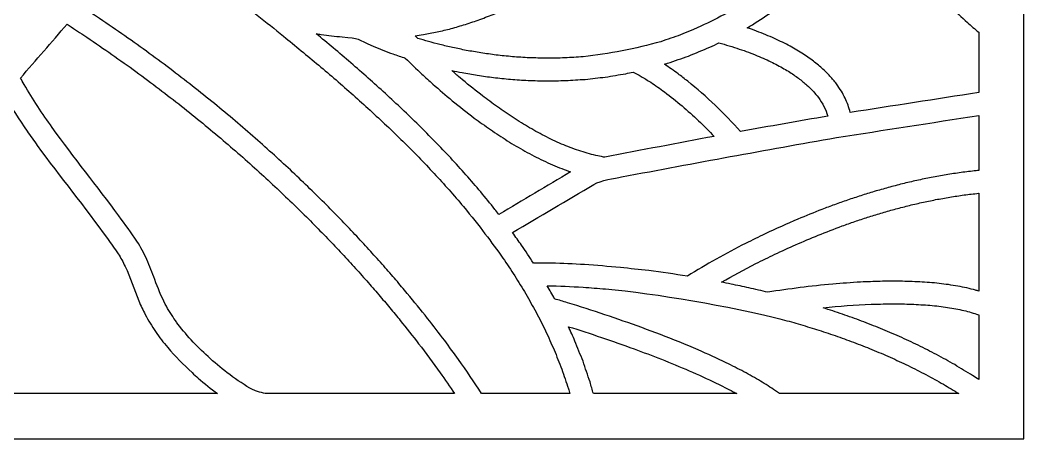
# Model space of a CAD drawing. Header units: centimetres. Extents: x 12.3 to 24.6, y -3.6 to 1.6.
# Drawn here: x 20.121 to 24.642, y -3.591 to -1.705 of the extents above; entities that cross this region are included whole.
import ezdxf

# ---------------------------------------------------------------- set-up
doc = ezdxf.new("R2010")
doc.units = ezdxf.units.CM
doc.header["$MEASUREMENT"] = 0
doc.layers.add('layer 1', color=7, linetype='Continuous')

msp = doc.modelspace()

# ---------------------------------------------------------------- linework, layer by layer
at = {"layer": 'layer 1', "color": 250}
for points, knots in [([(12.33584, -3.59131), (12.33584, -1.87576), (12.33584, -0.16022), (12.33584, 1.55532), (12.33584, 1.55532), (16.43785, 1.55532), (20.53987, 1.55532), (24.64189, 1.55532), (24.64189, 1.55532), (24.64189, -0.16022), (24.64189, -1.87576), (24.64189, -3.59131), (24.64189, -3.59131), (20.53987, -3.59131), (16.43785, -3.59131), (12.33584, -3.59131)], [0, 0, 0, 0, 0.2, 0.2, 0.2, 0.2, 0.4, 0.4, 0.4, 0.4, 0.6, 0.6, 0.6, 0.6, 1, 1, 1, 1]), ([(23.39493, -1.7401), (23.40173, -1.7424), (23.40854, -1.7447), (23.41535, -1.74699), (23.41535, -1.74699), (23.42981, -1.75238), (23.44428, -1.75777), (23.45875, -1.76316), (23.45875, -1.76316), (23.47226, -1.7687), (23.48577, -1.77424), (23.49928, -1.77978), (23.49928, -1.77978), (23.51187, -1.78545), (23.52445, -1.79113), (23.53704, -1.7968), (23.53704, -1.7968), (23.54873, -1.80258), (23.56043, -1.80837), (23.57213, -1.81415), (23.57213, -1.81415), (23.58297, -1.82003), (23.59381, -1.82591), (23.60465, -1.83179), (23.60465, -1.83179), (23.61466, -1.83773), (23.62468, -1.84368), (23.6347, -1.84963), (23.6347, -1.84963), (23.64392, -1.85563), (23.65315, -1.86164), (23.66237, -1.86764), (23.66237, -1.86764), (23.67084, -1.87367), (23.67931, -1.8797), (23.68777, -1.88573), (23.68777, -1.88573), (23.69551, -1.89177), (23.70325, -1.89782), (23.71099, -1.90386), (23.71099, -1.90386), (23.71803, -1.90989), (23.72507, -1.91592), (23.73211, -1.92195), (23.73211, -1.92195), (23.73848, -1.92794), (23.74485, -1.93394), (23.75123, -1.93993), (23.75123, -1.93993), (23.75696, -1.94587), (23.7627, -1.9518), (23.76844, -1.95774), (23.76844, -1.95774), (23.77357, -1.96359), (23.7787, -1.96945), (23.78383, -1.9753), (23.78383, -1.9753), (23.78838, -1.98104), (23.79293, -1.98679), (23.79749, -1.99253), (23.79749, -1.99253), (23.80499, -2.00359), (23.81249, -2.01465), (23.81998, -2.02571), (23.81998, -2.02571), (23.82555, -2.03601), (23.83112, -2.04631), (23.83669, -2.0566), (23.83669, -2.0566), (23.84609, -2.07763), (23.85456, -2.09897), (23.85886, -2.1217), (23.85886, -2.1217), (24.05193, -2.0917), (24.245, -2.06171), (24.43806, -2.03172), (24.43806, -2.03172), (24.43806, -1.94119), (24.43806, -1.85066), (24.43806, -1.76013), (24.43806, -1.76013), (24.42096, -1.74572), (24.40404, -1.73111), (24.38716, -1.71638), (24.38716, -1.71638), (24.36123, -1.69255), (24.33531, -1.66871), (24.30938, -1.64488), (24.30938, -1.64488), (24.2943, -1.63025), (24.27923, -1.61563), (24.26415, -1.601), (24.26415, -1.601), (24.24793, -1.58462), (24.23171, -1.56824), (24.21549, -1.55186), (24.21549, -1.55186), (24.19832, -1.53378), (24.18116, -1.51569), (24.16399, -1.49761), (24.16399, -1.49761), (24.14608, -1.47786), (24.12817, -1.4581), (24.11026, -1.43835), (24.11026, -1.43835), (24.0918, -1.41698), (24.07335, -1.3956), (24.05489, -1.37423), (24.05489, -1.37423), (24.03609, -1.35127), (24.01728, -1.32831), (23.99848, -1.30535), (23.99848, -1.30535), (23.98165, -1.28361), (23.96483, -1.26186), (23.94801, -1.24011), (23.94801, -1.24011), (23.8957, -1.306), (23.85748, -1.3505), (23.79303, -1.42223), (23.79303, -1.42223), (23.76261, -1.45211), (23.73219, -1.48198), (23.70177, -1.51185), (23.70177, -1.51185), (23.67081, -1.53859), (23.63984, -1.56534), (23.60887, -1.59208), (23.60887, -1.59208), (23.57747, -1.61584), (23.54607, -1.6396), (23.51467, -1.66336), (23.51467, -1.66336), (23.48295, -1.68426), (23.45124, -1.70517), (23.41952, -1.72608), (23.41952, -1.72608), (23.41132, -1.73075), (23.40312, -1.73543), (23.39493, -1.7401)], [0, 0, 0, 0, 0.0277778, 0.0277778, 0.0277778, 0.0277778, 0.0555556, 0.0555556, 0.0555556, 0.0555556, 0.0833333, 0.0833333, 0.0833333, 0.0833333, 0.1111111, 0.1111111, 0.1111111, 0.1111111, 0.1388889, 0.1388889, 0.1388889, 0.1388889, 0.1666667, 0.1666667, 0.1666667, 0.1666667, 0.1944444, 0.1944444, 0.1944444, 0.1944444, 0.2222222, 0.2222222, 0.2222222, 0.2222222, 0.25, 0.25, 0.25, 0.25, 0.2777778, 0.2777778, 0.2777778, 0.2777778, 0.3055556, 0.3055556, 0.3055556, 0.3055556, 0.3333333, 0.3333333, 0.3333333, 0.3333333, 0.3611111, 0.3611111, 0.3611111, 0.3611111, 0.3888889, 0.3888889, 0.3888889, 0.3888889, 0.4166667, 0.4166667, 0.4166667, 0.4166667, 0.4444444, 0.4444444, 0.4444444, 0.4444444, 0.4722222, 0.4722222, 0.4722222, 0.4722222, 0.5, 0.5, 0.5, 0.5, 0.5277778, 0.5277778, 0.5277778, 0.5277778, 0.5555556, 0.5555556, 0.5555556, 0.5555556, 0.5833333, 0.5833333, 0.5833333, 0.5833333, 0.6111111, 0.6111111, 0.6111111, 0.6111111, 0.6388889, 0.6388889, 0.6388889, 0.6388889, 0.6666667, 0.6666667, 0.6666667, 0.6666667, 0.6944444, 0.6944444, 0.6944444, 0.6944444, 0.7222222, 0.7222222, 0.7222222, 0.7222222, 0.75, 0.75, 0.75, 0.75, 0.7777778, 0.7777778, 0.7777778, 0.7777778, 0.8055556, 0.8055556, 0.8055556, 0.8055556, 0.8333333, 0.8333333, 0.8333333, 0.8333333, 0.8611111, 0.8611111, 0.8611111, 0.8611111, 0.8888889, 0.8888889, 0.8888889, 0.8888889, 0.9166667, 0.9166667, 0.9166667, 0.9166667, 0.9444444, 0.9444444, 0.9444444, 0.9444444, 1, 1, 1, 1]), ([(22.59665, -3.38748), (22.59456, -3.38012), (22.59247, -3.37275), (22.59038, -3.36539), (22.59038, -3.36539), (22.58036, -3.33595), (22.57034, -3.30651), (22.56032, -3.27707), (22.56032, -3.27707), (22.54885, -3.24813), (22.53739, -3.21919), (22.52592, -3.19024), (22.52592, -3.19024), (22.51308, -3.16178), (22.50023, -3.13332), (22.48738, -3.10486), (22.48738, -3.10486), (22.47321, -3.07687), (22.45904, -3.04887), (22.44487, -3.02088), (22.44487, -3.02088), (22.42944, -2.99334), (22.41402, -2.96581), (22.39859, -2.93827), (22.39859, -2.93827), (22.38197, -2.91118), (22.36535, -2.88409), (22.34873, -2.857), (22.34873, -2.857), (22.33098, -2.83034), (22.31324, -2.80368), (22.29549, -2.77703), (22.29549, -2.77703), (22.24432, -2.70567), (22.18972, -2.63342), (22.11742, -2.54466), (22.11742, -2.54466), (22.09582, -2.51965), (22.07422, -2.49464), (22.05262, -2.46963), (22.05262, -2.46963), (22.03022, -2.445), (22.00783, -2.42038), (21.98543, -2.39575), (21.98543, -2.39575), (21.96231, -2.3715), (21.93919, -2.34725), (21.91606, -2.32301), (21.91606, -2.32301), (21.89228, -2.29913), (21.8685, -2.27525), (21.84472, -2.25137), (21.84472, -2.25137), (21.82035, -2.22784), (21.79598, -2.20432), (21.77161, -2.1808), (21.77161, -2.1808), (21.74672, -2.15762), (21.72183, -2.13445), (21.69694, -2.11127), (21.69694, -2.11127), (21.6716, -2.08843), (21.64625, -2.06559), (21.62091, -2.04275), (21.62091, -2.04275), (21.59519, -2.02024), (21.56946, -1.99773), (21.54373, -1.97521), (21.54373, -1.97521), (21.5177, -1.95302), (21.49166, -1.93082), (21.46562, -1.90862), (21.46562, -1.90862), (21.41287, -1.86513), (21.36013, -1.82163), (21.30738, -1.77814), (21.30738, -1.77814), (21.22803, -1.71445), (21.14829, -1.65135), (21.06816, -1.58864), (21.06816, -1.58864), (20.95031, -1.49716), (20.83196, -1.4063), (20.71409, -1.31485), (20.71409, -1.31485), (20.65292, -1.3783), (20.59173, -1.44173), (20.53055, -1.50518), (20.53055, -1.50518), (20.48599, -1.5514), (20.44252, -1.5986), (20.39998, -1.6467), (20.39998, -1.6467), (20.42138, -1.66067), (20.44278, -1.67464), (20.46418, -1.68861), (20.46418, -1.68861), (20.5024, -1.71467), (20.54061, -1.74073), (20.57882, -1.76679), (20.57882, -1.76679), (20.61565, -1.79298), (20.65247, -1.81918), (20.68929, -1.84537), (20.68929, -1.84537), (20.72473, -1.87164), (20.76017, -1.8979), (20.79561, -1.92416), (20.79561, -1.92416), (20.82967, -1.95043), (20.86374, -1.97669), (20.89781, -2.00295), (20.89781, -2.00295), (20.93051, -2.02915), (20.96321, -2.05535), (20.99591, -2.08155), (20.99591, -2.08155), (21.02726, -2.10761), (21.05861, -2.13368), (21.08996, -2.15974), (21.08996, -2.15974), (21.11997, -2.18561), (21.14997, -2.21147), (21.17998, -2.23734), (21.17998, -2.23734), (21.20865, -2.26293), (21.23732, -2.28853), (21.26599, -2.31413), (21.26599, -2.31413), (21.29333, -2.3394), (21.32068, -2.36466), (21.34802, -2.38992), (21.34802, -2.38992), (21.37405, -2.41479), (21.40008, -2.43965), (21.42611, -2.46452), (21.42611, -2.46452), (21.45084, -2.48891), (21.47556, -2.51331), (21.50028, -2.53771), (21.50028, -2.53771), (21.52371, -2.56157), (21.54714, -2.58544), (21.57057, -2.6093), (21.57057, -2.6093), (21.59271, -2.63256), (21.61485, -2.65583), (21.63699, -2.67909), (21.63699, -2.67909), (21.65786, -2.70168), (21.67872, -2.72428), (21.69959, -2.74688), (21.69959, -2.74688), (21.71919, -2.76874), (21.73879, -2.7906), (21.75838, -2.81246), (21.75838, -2.81246), (21.77672, -2.83352), (21.79506, -2.85458), (21.8134, -2.87565), (21.8134, -2.87565), (21.8305, -2.89584), (21.84759, -2.91603), (21.86468, -2.93623), (21.86468, -2.93623), (21.89516, -2.97375), (21.92564, -3.01127), (21.95613, -3.04879), (21.95613, -3.04879), (21.98173, -3.08204), (22.00734, -3.11529), (22.03294, -3.14855), (22.03294, -3.14855), (22.05375, -3.177), (22.07456, -3.20545), (22.09537, -3.2339), (22.09537, -3.2339), (22.13088, -3.28434), (22.16601, -3.33503), (22.19849, -3.38748), (22.19849, -3.38748), (22.33121, -3.38748), (22.46393, -3.38748), (22.59665, -3.38748)], [0, 0, 0, 0, 0.0212766, 0.0212766, 0.0212766, 0.0212766, 0.0425532, 0.0425532, 0.0425532, 0.0425532, 0.0638298, 0.0638298, 0.0638298, 0.0638298, 0.0851064, 0.0851064, 0.0851064, 0.0851064, 0.106383, 0.106383, 0.106383, 0.106383, 0.1276596, 0.1276596, 0.1276596, 0.1276596, 0.1489362, 0.1489362, 0.1489362, 0.1489362, 0.1702128, 0.1702128, 0.1702128, 0.1702128, 0.1914894, 0.1914894, 0.1914894, 0.1914894, 0.212766, 0.212766, 0.212766, 0.212766, 0.2340426, 0.2340426, 0.2340426, 0.2340426, 0.2553191, 0.2553191, 0.2553191, 0.2553191, 0.2765957, 0.2765957, 0.2765957, 0.2765957, 0.2978723, 0.2978723, 0.2978723, 0.2978723, 0.3191489, 0.3191489, 0.3191489, 0.3191489, 0.3404255, 0.3404255, 0.3404255, 0.3404255, 0.3617021, 0.3617021, 0.3617021, 0.3617021, 0.3829787, 0.3829787, 0.3829787, 0.3829787, 0.4042553, 0.4042553, 0.4042553, 0.4042553, 0.4255319, 0.4255319, 0.4255319, 0.4255319, 0.4468085, 0.4468085, 0.4468085, 0.4468085, 0.4680851, 0.4680851, 0.4680851, 0.4680851, 0.4893617, 0.4893617, 0.4893617, 0.4893617, 0.5106383, 0.5106383, 0.5106383, 0.5106383, 0.5319149, 0.5319149, 0.5319149, 0.5319149, 0.5531915, 0.5531915, 0.5531915, 0.5531915, 0.5744681, 0.5744681, 0.5744681, 0.5744681, 0.5957447, 0.5957447, 0.5957447, 0.5957447, 0.6170213, 0.6170213, 0.6170213, 0.6170213, 0.6382979, 0.6382979, 0.6382979, 0.6382979, 0.6595745, 0.6595745, 0.6595745, 0.6595745, 0.6808511, 0.6808511, 0.6808511, 0.6808511, 0.7021277, 0.7021277, 0.7021277, 0.7021277, 0.7234043, 0.7234043, 0.7234043, 0.7234043, 0.7446809, 0.7446809, 0.7446809, 0.7446809, 0.7659574, 0.7659574, 0.7659574, 0.7659574, 0.787234, 0.787234, 0.787234, 0.787234, 0.8085106, 0.8085106, 0.8085106, 0.8085106, 0.8297872, 0.8297872, 0.8297872, 0.8297872, 0.8510638, 0.8510638, 0.8510638, 0.8510638, 0.8723404, 0.8723404, 0.8723404, 0.8723404, 0.893617, 0.893617, 0.893617, 0.893617, 0.9148936, 0.9148936, 0.9148936, 0.9148936, 0.9361702, 0.9361702, 0.9361702, 0.9361702, 0.9574468, 0.9574468, 0.9574468, 0.9574468, 1, 1, 1, 1]), ([(21.90125, -1.77758), (21.90448, -1.7809), (21.90772, -1.78422), (21.91097, -1.78752), (21.91097, -1.78752), (21.91133, -1.78763), (21.91168, -1.78774), (21.91204, -1.78786), (21.91204, -1.78786), (21.92781, -1.79248), (21.94357, -1.79711), (21.95934, -1.80173), (21.95934, -1.80173), (21.97679, -1.80637), (21.99424, -1.81101), (22.01169, -1.81564), (22.01169, -1.81564), (22.03071, -1.82014), (22.04974, -1.82465), (22.06876, -1.82915), (22.06876, -1.82915), (22.08925, -1.83337), (22.10974, -1.83759), (22.13024, -1.84181), (22.13024, -1.84181), (22.15209, -1.84561), (22.17394, -1.84941), (22.1958, -1.8532), (22.1958, -1.8532), (22.2189, -1.85643), (22.24201, -1.85966), (22.26512, -1.86289), (22.26512, -1.86289), (22.28937, -1.8654), (22.31363, -1.86792), (22.33788, -1.87043), (22.33788, -1.87043), (22.36318, -1.87209), (22.38847, -1.87375), (22.41377, -1.87541), (22.41377, -1.87541), (22.44, -1.87607), (22.46623, -1.87674), (22.49246, -1.8774), (22.49246, -1.8774), (22.51952, -1.87692), (22.54658, -1.87644), (22.57364, -1.87596), (22.57364, -1.87596), (22.60143, -1.8742), (22.62921, -1.87244), (22.657, -1.87068), (22.657, -1.87068), (22.77215, -1.85779), (22.89384, -1.83405), (23.00608, -1.80268), (23.00608, -1.80268), (23.03598, -1.7924), (23.06588, -1.78212), (23.09578, -1.77184), (23.09578, -1.77184), (23.21018, -1.72457), (23.25491, -1.70262), (23.36618, -1.63918), (23.36618, -1.63918), (23.37612, -1.63263), (23.38605, -1.62608), (23.39599, -1.61953), (23.39599, -1.61953), (23.38444, -1.61416), (23.37291, -1.60875), (23.36139, -1.6033), (23.36139, -1.6033), (23.26859, -1.55914), (23.17707, -1.51226), (23.08799, -1.46095), (23.08799, -1.46095), (23.02467, -1.42368), (22.96329, -1.38358), (22.9053, -1.33839), (22.9053, -1.33839), (22.87364, -1.3583), (22.84234, -1.37878), (22.81086, -1.39897), (22.81086, -1.39897), (22.74176, -1.44258), (22.6712, -1.48278), (22.59876, -1.52058), (22.59876, -1.52058), (22.48798, -1.57756), (22.37452, -1.62882), (22.25955, -1.67676), (22.25955, -1.67676), (22.23702, -1.68543), (22.21448, -1.69409), (22.19194, -1.70276), (22.19194, -1.70276), (22.17002, -1.71019), (22.1481, -1.71762), (22.12618, -1.72504), (22.12618, -1.72504), (22.10478, -1.73128), (22.08337, -1.73751), (22.06197, -1.74375), (22.06197, -1.74375), (22.04099, -1.74883), (22.02, -1.75391), (21.99902, -1.759), (21.99902, -1.759), (21.97836, -1.76297), (21.9577, -1.76695), (21.93705, -1.77093), (21.93705, -1.77093), (21.92468, -1.77269), (21.91231, -1.77446), (21.89994, -1.77622), (21.89994, -1.77622), (21.90038, -1.77668), (21.90082, -1.77713), (21.90125, -1.77758)], [0, 0, 0, 0, 0.0322581, 0.0322581, 0.0322581, 0.0322581, 0.0645161, 0.0645161, 0.0645161, 0.0645161, 0.0967742, 0.0967742, 0.0967742, 0.0967742, 0.1290323, 0.1290323, 0.1290323, 0.1290323, 0.1612903, 0.1612903, 0.1612903, 0.1612903, 0.1935484, 0.1935484, 0.1935484, 0.1935484, 0.2258065, 0.2258065, 0.2258065, 0.2258065, 0.2580645, 0.2580645, 0.2580645, 0.2580645, 0.2903226, 0.2903226, 0.2903226, 0.2903226, 0.3225806, 0.3225806, 0.3225806, 0.3225806, 0.3548387, 0.3548387, 0.3548387, 0.3548387, 0.3870968, 0.3870968, 0.3870968, 0.3870968, 0.4193548, 0.4193548, 0.4193548, 0.4193548, 0.4516129, 0.4516129, 0.4516129, 0.4516129, 0.483871, 0.483871, 0.483871, 0.483871, 0.516129, 0.516129, 0.516129, 0.516129, 0.5483871, 0.5483871, 0.5483871, 0.5483871, 0.5806452, 0.5806452, 0.5806452, 0.5806452, 0.6129032, 0.6129032, 0.6129032, 0.6129032, 0.6451613, 0.6451613, 0.6451613, 0.6451613, 0.6774194, 0.6774194, 0.6774194, 0.6774194, 0.7096774, 0.7096774, 0.7096774, 0.7096774, 0.7419355, 0.7419355, 0.7419355, 0.7419355, 0.7741935, 0.7741935, 0.7741935, 0.7741935, 0.8064516, 0.8064516, 0.8064516, 0.8064516, 0.8387097, 0.8387097, 0.8387097, 0.8387097, 0.8709677, 0.8709677, 0.8709677, 0.8709677, 0.9032258, 0.9032258, 0.9032258, 0.9032258, 0.9354839, 0.9354839, 0.9354839, 0.9354839, 1, 1, 1, 1]), ([(22.07746, -3.38748), (22.05631, -3.35563), (22.03436, -3.32429), (22.01238, -3.29305), (22.01238, -3.29305), (21.98065, -3.24909), (21.94838, -3.20571), (21.91558, -3.16253), (21.91558, -3.16253), (21.8881, -3.12777), (21.86062, -3.09301), (21.83313, -3.05825), (21.83313, -3.05825), (21.81757, -3.03935), (21.802, -3.02044), (21.78644, -3.00154), (21.78644, -3.00154), (21.76965, -2.9817), (21.75287, -2.96187), (21.73608, -2.94203), (21.73608, -2.94203), (21.71805, -2.92134), (21.70003, -2.90064), (21.68201, -2.87994), (21.68201, -2.87994), (21.66274, -2.85845), (21.64347, -2.83696), (21.6242, -2.81546), (21.6242, -2.81546), (21.60368, -2.79324), (21.58316, -2.77102), (21.56264, -2.74879), (21.56264, -2.74879), (21.54086, -2.72591), (21.51907, -2.70302), (21.49729, -2.68013), (21.49729, -2.68013), (21.47424, -2.65665), (21.45118, -2.63317), (21.42813, -2.60968), (21.42813, -2.60968), (21.40379, -2.58567), (21.37945, -2.56165), (21.35512, -2.53764), (21.35512, -2.53764), (21.32949, -2.51316), (21.30387, -2.48868), (21.27824, -2.4642), (21.27824, -2.4642), (21.25131, -2.43933), (21.22439, -2.41445), (21.19746, -2.38957), (21.19746, -2.38957), (21.16923, -2.36437), (21.141, -2.33916), (21.11276, -2.31395), (21.11276, -2.31395), (21.08321, -2.28847), (21.05366, -2.263), (21.02411, -2.23753), (21.02411, -2.23753), (20.99323, -2.21185), (20.96235, -2.18618), (20.93147, -2.16051), (20.93147, -2.16051), (20.89926, -2.1347), (20.86704, -2.10889), (20.83483, -2.08309), (20.83483, -2.08309), (20.80127, -2.05721), (20.76771, -2.03134), (20.73415, -2.00547), (20.73415, -2.00547), (20.69924, -1.97959), (20.66432, -1.95372), (20.62941, -1.92784), (20.62941, -1.92784), (20.59313, -1.90204), (20.55685, -1.87623), (20.52057, -1.85042), (20.52057, -1.85042), (20.48292, -1.82474), (20.44526, -1.79906), (20.40761, -1.77339), (20.40761, -1.77339), (20.38248, -1.75698), (20.35736, -1.74058), (20.33223, -1.72418), (20.33223, -1.72418), (20.26223, -1.80491), (20.19224, -1.88565), (20.12224, -1.96639), (20.12224, -1.96639), (20.12765, -1.97609), (20.13306, -1.98579), (20.13848, -1.99549), (20.13848, -1.99549), (20.17749, -2.06228), (20.22086, -2.12638), (20.26553, -2.18948), (20.26553, -2.18948), (20.3625, -2.32445), (20.46702, -2.45366), (20.56592, -2.58718), (20.56592, -2.58718), (20.59353, -2.62487), (20.62101, -2.66274), (20.6471, -2.7015), (20.6471, -2.7015), (20.66409, -2.72754), (20.67839, -2.75449), (20.69121, -2.7828), (20.69121, -2.7828), (20.70442, -2.81262), (20.7158, -2.84305), (20.72695, -2.87369), (20.72695, -2.87369), (20.74076, -2.91167), (20.75615, -2.94836), (20.77469, -2.9843), (20.77469, -2.9843), (20.78842, -3.01002), (20.80333, -3.03445), (20.81993, -3.05843), (20.81993, -3.05843), (20.82376, -3.06371), (20.82759, -3.069), (20.83142, -3.07429), (20.83142, -3.07429), (20.8745, -3.13126), (20.92417, -3.18173), (20.97709, -3.2296), (20.97709, -3.2296), (21.00562, -3.25477), (21.03473, -3.27873), (21.06501, -3.30177), (21.06501, -3.30177), (21.09848, -3.3266), (21.13275, -3.35072), (21.16972, -3.37012), (21.16972, -3.37012), (21.17788, -3.37412), (21.21995, -3.38748), (21.22979, -3.38748), (21.22979, -3.38748), (21.51235, -3.38748), (21.79491, -3.38748), (22.07746, -3.38748)], [0, 0, 0, 0, 0.0263158, 0.0263158, 0.0263158, 0.0263158, 0.0526316, 0.0526316, 0.0526316, 0.0526316, 0.0789474, 0.0789474, 0.0789474, 0.0789474, 0.1052632, 0.1052632, 0.1052632, 0.1052632, 0.1315789, 0.1315789, 0.1315789, 0.1315789, 0.1578947, 0.1578947, 0.1578947, 0.1578947, 0.1842105, 0.1842105, 0.1842105, 0.1842105, 0.2105263, 0.2105263, 0.2105263, 0.2105263, 0.2368421, 0.2368421, 0.2368421, 0.2368421, 0.2631579, 0.2631579, 0.2631579, 0.2631579, 0.2894737, 0.2894737, 0.2894737, 0.2894737, 0.3157895, 0.3157895, 0.3157895, 0.3157895, 0.3421053, 0.3421053, 0.3421053, 0.3421053, 0.3684211, 0.3684211, 0.3684211, 0.3684211, 0.3947368, 0.3947368, 0.3947368, 0.3947368, 0.4210526, 0.4210526, 0.4210526, 0.4210526, 0.4473684, 0.4473684, 0.4473684, 0.4473684, 0.4736842, 0.4736842, 0.4736842, 0.4736842, 0.5, 0.5, 0.5, 0.5, 0.5263158, 0.5263158, 0.5263158, 0.5263158, 0.5526316, 0.5526316, 0.5526316, 0.5526316, 0.5789474, 0.5789474, 0.5789474, 0.5789474, 0.6052632, 0.6052632, 0.6052632, 0.6052632, 0.6315789, 0.6315789, 0.6315789, 0.6315789, 0.6578947, 0.6578947, 0.6578947, 0.6578947, 0.6842105, 0.6842105, 0.6842105, 0.6842105, 0.7105263, 0.7105263, 0.7105263, 0.7105263, 0.7368421, 0.7368421, 0.7368421, 0.7368421, 0.7631579, 0.7631579, 0.7631579, 0.7631579, 0.7894737, 0.7894737, 0.7894737, 0.7894737, 0.8157895, 0.8157895, 0.8157895, 0.8157895, 0.8421053, 0.8421053, 0.8421053, 0.8421053, 0.8684211, 0.8684211, 0.8684211, 0.8684211, 0.8947368, 0.8947368, 0.8947368, 0.8947368, 0.9210526, 0.9210526, 0.9210526, 0.9210526, 0.9473684, 0.9473684, 0.9473684, 0.9473684, 1, 1, 1, 1]), ([(22.60039, -2.38859), (22.58736, -2.38388), (22.57433, -2.37916), (22.56131, -2.37445), (22.56131, -2.37445), (22.54715, -2.36865), (22.533, -2.36286), (22.51884, -2.35706), (22.51884, -2.35706), (22.50485, -2.35071), (22.49085, -2.34436), (22.47685, -2.338), (22.47685, -2.338), (22.46303, -2.33115), (22.44921, -2.3243), (22.43539, -2.31745), (22.43539, -2.31745), (22.42177, -2.31016), (22.40815, -2.30287), (22.39454, -2.29558), (22.39454, -2.29558), (22.38115, -2.28791), (22.36775, -2.28023), (22.35436, -2.27256), (22.35436, -2.27256), (22.34122, -2.26457), (22.32808, -2.25658), (22.31494, -2.24859), (22.31494, -2.24859), (22.28952, -2.23187), (22.2641, -2.21516), (22.23868, -2.19844), (22.23868, -2.19844), (22.21457, -2.18113), (22.19047, -2.16382), (22.16637, -2.14651), (22.16637, -2.14651), (22.1327, -2.12091), (22.0996, -2.09492), (22.06677, -2.06828), (22.06677, -2.06828), (22.03745, -2.04378), (22.00853, -2.019), (21.97986, -1.99376), (21.97986, -1.99376), (21.96328, -1.97865), (21.94669, -1.96354), (21.93011, -1.94843), (21.93011, -1.94843), (21.90496, -1.92476), (21.88, -1.90089), (21.85557, -1.87649), (21.85557, -1.87649), (21.83692, -1.87031), (21.81827, -1.86413), (21.79961, -1.85794), (21.79961, -1.85794), (21.7697, -1.84691), (21.74007, -1.83568), (21.71081, -1.82298), (21.71081, -1.82298), (21.63681, -1.78954), (21.65034, -1.788), (21.57093, -1.78116), (21.57093, -1.78116), (21.53937, -1.77791), (21.508, -1.77418), (21.47655, -1.76999), (21.47655, -1.76999), (21.46918, -1.76891), (21.46181, -1.76781), (21.45446, -1.76669), (21.45446, -1.76669), (21.48007, -1.78802), (21.50568, -1.80935), (21.53129, -1.83069), (21.53129, -1.83069), (21.55764, -1.85315), (21.584, -1.87562), (21.61035, -1.89809), (21.61035, -1.89809), (21.63643, -1.92091), (21.66251, -1.94373), (21.68859, -1.96655), (21.68859, -1.96655), (21.71432, -1.98974), (21.74005, -2.01293), (21.76578, -2.03612), (21.76578, -2.03612), (21.7911, -2.05969), (21.81642, -2.08326), (21.84173, -2.10683), (21.84173, -2.10683), (21.86656, -2.1308), (21.8914, -2.15477), (21.91623, -2.17874), (21.91623, -2.17874), (21.9405, -2.20312), (21.96478, -2.2275), (21.98906, -2.25188), (21.98906, -2.25188), (22.01271, -2.27668), (22.03636, -2.30149), (22.06002, -2.32629), (22.06002, -2.32629), (22.08298, -2.35154), (22.10593, -2.37678), (22.12889, -2.40203), (22.12889, -2.40203), (22.15109, -2.42773), (22.17328, -2.45343), (22.19548, -2.47913), (22.19548, -2.47913), (22.21684, -2.5053), (22.23819, -2.53147), (22.25955, -2.55764), (22.25955, -2.55764), (22.26541, -2.56527), (22.27127, -2.5729), (22.27712, -2.58053), (22.27712, -2.58053), (22.38488, -2.51655), (22.49263, -2.45257), (22.60039, -2.38859)], [0, 0, 0, 0, 0.03125, 0.03125, 0.03125, 0.03125, 0.0625, 0.0625, 0.0625, 0.0625, 0.09375, 0.09375, 0.09375, 0.09375, 0.125, 0.125, 0.125, 0.125, 0.15625, 0.15625, 0.15625, 0.15625, 0.1875, 0.1875, 0.1875, 0.1875, 0.21875, 0.21875, 0.21875, 0.21875, 0.25, 0.25, 0.25, 0.25, 0.28125, 0.28125, 0.28125, 0.28125, 0.3125, 0.3125, 0.3125, 0.3125, 0.34375, 0.34375, 0.34375, 0.34375, 0.375, 0.375, 0.375, 0.375, 0.40625, 0.40625, 0.40625, 0.40625, 0.4375, 0.4375, 0.4375, 0.4375, 0.46875, 0.46875, 0.46875, 0.46875, 0.5, 0.5, 0.5, 0.5, 0.53125, 0.53125, 0.53125, 0.53125, 0.5625, 0.5625, 0.5625, 0.5625, 0.59375, 0.59375, 0.59375, 0.59375, 0.625, 0.625, 0.625, 0.625, 0.65625, 0.65625, 0.65625, 0.65625, 0.6875, 0.6875, 0.6875, 0.6875, 0.71875, 0.71875, 0.71875, 0.71875, 0.75, 0.75, 0.75, 0.75, 0.78125, 0.78125, 0.78125, 0.78125, 0.8125, 0.8125, 0.8125, 0.8125, 0.84375, 0.84375, 0.84375, 0.84375, 0.875, 0.875, 0.875, 0.875, 0.90625, 0.90625, 0.90625, 0.90625, 0.9375, 0.9375, 0.9375, 0.9375, 1, 1, 1, 1]), ([(23.0224, -1.90394), (23.04339, -1.91805), (23.06397, -1.93247), (23.08443, -1.9474), (23.08443, -1.9474), (23.09877, -1.95847), (23.1131, -1.96954), (23.12744, -1.98061), (23.12744, -1.98061), (23.21239, -2.04968), (23.29251, -2.12495), (23.36541, -2.20671), (23.36541, -2.20671), (23.49629, -2.18375), (23.62718, -2.16078), (23.75807, -2.13782), (23.75807, -2.13782), (23.75072, -2.10662), (23.73449, -2.07967), (23.71604, -2.05384), (23.71604, -2.05384), (23.7085, -2.04482), (23.70096, -2.0358), (23.69343, -2.02678), (23.69343, -2.02678), (23.68362, -2.01712), (23.67382, -2.00746), (23.66401, -1.99781), (23.66401, -1.99781), (23.65816, -1.99279), (23.6523, -1.98778), (23.64645, -1.98277), (23.64645, -1.98277), (23.6399, -1.97766), (23.63336, -1.97255), (23.62681, -1.96743), (23.62681, -1.96743), (23.61954, -1.96225), (23.61227, -1.95707), (23.60499, -1.95189), (23.60499, -1.95189), (23.59695, -1.94666), (23.58891, -1.94143), (23.58087, -1.93619), (23.58087, -1.93619), (23.57202, -1.93094), (23.56317, -1.92568), (23.55432, -1.92043), (23.55432, -1.92043), (23.54462, -1.91517), (23.53493, -1.90991), (23.52523, -1.90466), (23.52523, -1.90466), (23.51465, -1.89942), (23.50407, -1.89419), (23.49349, -1.88896), (23.49349, -1.88896), (23.48199, -1.88378), (23.47049, -1.87859), (23.45899, -1.87341), (23.45899, -1.87341), (23.44654, -1.8683), (23.43408, -1.86319), (23.42162, -1.85808), (23.42162, -1.85808), (23.40817, -1.85307), (23.39471, -1.84806), (23.38126, -1.84305), (23.38126, -1.84305), (23.36678, -1.83816), (23.3523, -1.83328), (23.33781, -1.82839), (23.33781, -1.82839), (23.32226, -1.82365), (23.30671, -1.81891), (23.29117, -1.81417), (23.29117, -1.81417), (23.28349, -1.81207), (23.2758, -1.80996), (23.26812, -1.80786), (23.26812, -1.80786), (23.25467, -1.81443), (23.24121, -1.821), (23.22775, -1.82758), (23.22775, -1.82758), (23.19578, -1.84079), (23.16381, -1.854), (23.13185, -1.86721), (23.13185, -1.86721), (23.10003, -1.87815), (23.06821, -1.88909), (23.03639, -1.90003), (23.03639, -1.90003), (23.03173, -1.90134), (23.02706, -1.90264), (23.0224, -1.90394)], [0, 0, 0, 0, 0.04, 0.04, 0.04, 0.04, 0.08, 0.08, 0.08, 0.08, 0.12, 0.12, 0.12, 0.12, 0.16, 0.16, 0.16, 0.16, 0.2, 0.2, 0.2, 0.2, 0.24, 0.24, 0.24, 0.24, 0.28, 0.28, 0.28, 0.28, 0.32, 0.32, 0.32, 0.32, 0.36, 0.36, 0.36, 0.36, 0.4, 0.4, 0.4, 0.4, 0.44, 0.44, 0.44, 0.44, 0.48, 0.48, 0.48, 0.48, 0.52, 0.52, 0.52, 0.52, 0.56, 0.56, 0.56, 0.56, 0.6, 0.6, 0.6, 0.6, 0.64, 0.64, 0.64, 0.64, 0.68, 0.68, 0.68, 0.68, 0.72, 0.72, 0.72, 0.72, 0.76, 0.76, 0.76, 0.76, 0.8, 0.8, 0.8, 0.8, 0.84, 0.84, 0.84, 0.84, 0.88, 0.88, 0.88, 0.88, 0.92, 0.92, 0.92, 0.92, 1, 1, 1, 1]), ([(22.06446, -1.93232), (22.07696, -1.94328), (22.08951, -1.95418), (22.10215, -1.96503), (22.10215, -1.96503), (22.13252, -1.9904), (22.16314, -2.01521), (22.19425, -2.03968), (22.19425, -2.03968), (22.21665, -2.0564), (22.23905, -2.07312), (22.26144, -2.08983), (22.26144, -2.08983), (22.28508, -2.10611), (22.30872, -2.12239), (22.33235, -2.13867), (22.33235, -2.13867), (22.34455, -2.1465), (22.35675, -2.15433), (22.36895, -2.16215), (22.36895, -2.16215), (22.38136, -2.1697), (22.39377, -2.17725), (22.40618, -2.1848), (22.40618, -2.1848), (22.41876, -2.192), (22.43134, -2.19921), (22.44393, -2.20642), (22.44393, -2.20642), (22.45665, -2.21323), (22.46937, -2.22004), (22.48209, -2.22685), (22.48209, -2.22685), (22.49491, -2.23321), (22.50773, -2.23956), (22.52056, -2.24592), (22.52056, -2.24592), (22.53345, -2.25177), (22.54633, -2.25762), (22.55922, -2.26347), (22.55922, -2.26347), (22.57214, -2.26876), (22.58506, -2.27405), (22.59797, -2.27933), (22.59797, -2.27933), (22.61088, -2.28401), (22.62378, -2.28868), (22.63669, -2.29335), (22.63669, -2.29335), (22.64955, -2.29736), (22.6624, -2.30136), (22.67526, -2.30537), (22.67526, -2.30537), (22.68803, -2.30866), (22.7008, -2.31195), (22.71357, -2.31525), (22.71357, -2.31525), (22.72506, -2.31755), (22.73656, -2.31985), (22.74805, -2.32215), (22.74805, -2.32215), (22.75004, -2.32215), (22.75204, -2.32215), (22.75403, -2.32215), (22.75403, -2.32215), (22.9184, -2.2911), (23.08276, -2.26005), (23.24713, -2.22901), (23.24713, -2.22901), (23.20101, -2.18085), (23.15261, -2.13543), (23.10213, -2.09187), (23.10213, -2.09187), (23.07639, -2.07028), (23.05037, -2.04947), (23.0236, -2.02917), (23.0236, -2.02917), (23.0029, -2.01407), (22.98207, -1.99952), (22.96074, -1.9853), (22.96074, -1.9853), (22.94641, -1.97649), (22.93207, -1.96767), (22.91773, -1.95885), (22.91773, -1.95885), (22.90584, -1.95219), (22.89397, -1.9458), (22.88198, -1.93961), (22.88198, -1.93961), (22.87072, -1.94209), (22.85946, -1.94456), (22.8482, -1.94703), (22.8482, -1.94703), (22.81752, -1.95207), (22.78683, -1.9571), (22.75615, -1.96213), (22.75615, -1.96213), (22.72606, -1.9655), (22.69598, -1.96887), (22.66589, -1.97224), (22.66589, -1.97224), (22.63652, -1.9741), (22.60714, -1.97596), (22.57776, -1.97782), (22.57776, -1.97782), (22.5492, -1.97832), (22.52064, -1.97883), (22.49208, -1.97933), (22.49208, -1.97933), (22.46443, -1.97864), (22.43679, -1.97794), (22.40915, -1.97724), (22.40915, -1.97724), (22.38253, -1.97549), (22.35591, -1.97375), (22.32929, -1.972), (22.32929, -1.972), (22.30379, -1.96936), (22.2783, -1.96671), (22.25281, -1.96407), (22.25281, -1.96407), (22.22855, -1.96068), (22.20428, -1.95729), (22.18002, -1.9539), (22.18002, -1.9539), (22.15709, -1.94992), (22.13416, -1.94593), (22.11123, -1.94195), (22.11123, -1.94195), (22.09564, -1.93874), (22.08005, -1.93553), (22.06446, -1.93232)], [0, 0, 0, 0, 0.0294118, 0.0294118, 0.0294118, 0.0294118, 0.0588235, 0.0588235, 0.0588235, 0.0588235, 0.0882353, 0.0882353, 0.0882353, 0.0882353, 0.1176471, 0.1176471, 0.1176471, 0.1176471, 0.1470588, 0.1470588, 0.1470588, 0.1470588, 0.1764706, 0.1764706, 0.1764706, 0.1764706, 0.2058824, 0.2058824, 0.2058824, 0.2058824, 0.2352941, 0.2352941, 0.2352941, 0.2352941, 0.2647059, 0.2647059, 0.2647059, 0.2647059, 0.2941176, 0.2941176, 0.2941176, 0.2941176, 0.3235294, 0.3235294, 0.3235294, 0.3235294, 0.3529412, 0.3529412, 0.3529412, 0.3529412, 0.3823529, 0.3823529, 0.3823529, 0.3823529, 0.4117647, 0.4117647, 0.4117647, 0.4117647, 0.4411765, 0.4411765, 0.4411765, 0.4411765, 0.4705882, 0.4705882, 0.4705882, 0.4705882, 0.5, 0.5, 0.5, 0.5, 0.5294118, 0.5294118, 0.5294118, 0.5294118, 0.5588235, 0.5588235, 0.5588235, 0.5588235, 0.5882353, 0.5882353, 0.5882353, 0.5882353, 0.6176471, 0.6176471, 0.6176471, 0.6176471, 0.6470588, 0.6470588, 0.6470588, 0.6470588, 0.6764706, 0.6764706, 0.6764706, 0.6764706, 0.7058824, 0.7058824, 0.7058824, 0.7058824, 0.7352941, 0.7352941, 0.7352941, 0.7352941, 0.7647059, 0.7647059, 0.7647059, 0.7647059, 0.7941176, 0.7941176, 0.7941176, 0.7941176, 0.8235294, 0.8235294, 0.8235294, 0.8235294, 0.8529412, 0.8529412, 0.8529412, 0.8529412, 0.8823529, 0.8823529, 0.8823529, 0.8823529, 0.9117647, 0.9117647, 0.9117647, 0.9117647, 0.9411765, 0.9411765, 0.9411765, 0.9411765, 1, 1, 1, 1]), ([(21.00964, -3.38748), (20.97998, -3.36529), (20.9513, -3.34213), (20.92312, -3.3179), (20.92312, -3.3179), (20.91382, -3.30958), (20.90452, -3.30127), (20.89521, -3.29296), (20.89521, -3.29296), (20.85656, -3.25706), (20.81982, -3.21992), (20.78541, -3.17993), (20.78541, -3.17993), (20.76585, -3.15665), (20.74753, -3.13288), (20.73021, -3.10788), (20.73021, -3.10788), (20.71358, -3.08313), (20.69849, -3.05796), (20.68444, -3.03166), (20.68444, -3.03166), (20.67394, -3.0113), (20.66426, -2.99078), (20.65513, -2.96978), (20.65513, -2.96978), (20.63353, -2.91841), (20.61711, -2.86509), (20.59364, -2.8145), (20.59364, -2.8145), (20.58429, -2.79484), (20.57405, -2.77604), (20.56215, -2.7578), (20.56215, -2.7578), (20.54667, -2.7348), (20.53054, -2.71221), (20.51444, -2.68963), (20.51444, -2.68963), (20.41181, -2.54772), (20.3012, -2.41189), (20.19811, -2.27031), (20.19811, -2.27031), (20.18252, -2.24861), (20.1671, -2.22682), (20.15182, -2.20489), (20.15182, -2.20489), (20.11627, -2.15295), (20.08132, -2.10031), (20.04983, -2.04577), (20.04983, -2.04577), (20.01924, -2.07847), (19.98804, -2.11045), (19.95629, -2.14203), (19.95629, -2.14203), (19.89257, -2.20404), (19.82655, -2.26333), (19.75823, -2.32024), (19.75823, -2.32024), (19.66812, -2.39286), (19.57939, -2.45295), (19.46993, -2.49195), (19.46993, -2.49195), (19.44847, -2.49865), (19.42725, -2.50483), (19.40533, -2.50985), (19.40533, -2.50985), (19.40345, -2.52161), (19.40157, -2.53338), (19.39969, -2.54515), (19.39969, -2.54515), (19.399, -2.55691), (19.39832, -2.56867), (19.39764, -2.58043), (19.39764, -2.58043), (19.40079, -2.67728), (19.42538, -2.7552), (19.46446, -2.84318), (19.46446, -2.84318), (19.47076, -2.85586), (19.47706, -2.86853), (19.48335, -2.88121), (19.48335, -2.88121), (19.49021, -2.89376), (19.49706, -2.90631), (19.50391, -2.91887), (19.50391, -2.91887), (19.51124, -2.93125), (19.51857, -2.94363), (19.5259, -2.95601), (19.5259, -2.95601), (19.53362, -2.96817), (19.54135, -2.98032), (19.54907, -2.99248), (19.54907, -2.99248), (19.5571, -3.00437), (19.56514, -3.01626), (19.57317, -3.02814), (19.57317, -3.02814), (19.58984, -3.05091), (19.60651, -3.07368), (19.62318, -3.09645), (19.62318, -3.09645), (19.6401, -3.11757), (19.65701, -3.13869), (19.67392, -3.15982), (19.67392, -3.15982), (19.6904, -3.17893), (19.70688, -3.19804), (19.72336, -3.21716), (19.72336, -3.21716), (19.77321, -3.27223), (19.82448, -3.32622), (19.87958, -3.37611), (19.87958, -3.37611), (19.88528, -3.3799), (19.89097, -3.38369), (19.89667, -3.38748), (19.89667, -3.38748), (20.26766, -3.38748), (20.63865, -3.38748), (21.00964, -3.38748)], [0, 0, 0, 0, 0.0322581, 0.0322581, 0.0322581, 0.0322581, 0.0645161, 0.0645161, 0.0645161, 0.0645161, 0.0967742, 0.0967742, 0.0967742, 0.0967742, 0.1290323, 0.1290323, 0.1290323, 0.1290323, 0.1612903, 0.1612903, 0.1612903, 0.1612903, 0.1935484, 0.1935484, 0.1935484, 0.1935484, 0.2258065, 0.2258065, 0.2258065, 0.2258065, 0.2580645, 0.2580645, 0.2580645, 0.2580645, 0.2903226, 0.2903226, 0.2903226, 0.2903226, 0.3225806, 0.3225806, 0.3225806, 0.3225806, 0.3548387, 0.3548387, 0.3548387, 0.3548387, 0.3870968, 0.3870968, 0.3870968, 0.3870968, 0.4193548, 0.4193548, 0.4193548, 0.4193548, 0.4516129, 0.4516129, 0.4516129, 0.4516129, 0.483871, 0.483871, 0.483871, 0.483871, 0.516129, 0.516129, 0.516129, 0.516129, 0.5483871, 0.5483871, 0.5483871, 0.5483871, 0.5806452, 0.5806452, 0.5806452, 0.5806452, 0.6129032, 0.6129032, 0.6129032, 0.6129032, 0.6451613, 0.6451613, 0.6451613, 0.6451613, 0.6774194, 0.6774194, 0.6774194, 0.6774194, 0.7096774, 0.7096774, 0.7096774, 0.7096774, 0.7419355, 0.7419355, 0.7419355, 0.7419355, 0.7741935, 0.7741935, 0.7741935, 0.7741935, 0.8064516, 0.8064516, 0.8064516, 0.8064516, 0.8387097, 0.8387097, 0.8387097, 0.8387097, 0.8709677, 0.8709677, 0.8709677, 0.8709677, 0.9032258, 0.9032258, 0.9032258, 0.9032258, 0.9354839, 0.9354839, 0.9354839, 0.9354839, 1, 1, 1, 1]), ([(22.51413, -2.80006), (22.56368, -2.80148), (22.61307, -2.80383), (22.66257, -2.80668), (22.66257, -2.80668), (22.71658, -2.81036), (22.77041, -2.81473), (22.82433, -2.81963), (22.82433, -2.81963), (22.86684, -2.82432), (22.90934, -2.829), (22.95185, -2.83369), (22.95185, -2.83369), (23.01013, -2.84128), (23.06826, -2.84919), (23.12629, -2.85851), (23.12629, -2.85851), (23.21105, -2.80481), (23.29944, -2.75692), (23.38858, -2.71097), (23.38858, -2.71097), (23.41773, -2.69664), (23.44687, -2.68231), (23.47602, -2.66797), (23.47602, -2.66797), (23.52499, -2.64509), (23.5741, -2.62304), (23.62372, -2.60159), (23.62372, -2.60159), (23.6598, -2.58702), (23.69588, -2.57244), (23.73196, -2.55787), (23.73196, -2.55787), (23.75088, -2.55078), (23.76979, -2.5437), (23.7887, -2.53662), (23.7887, -2.53662), (23.80815, -2.52975), (23.8276, -2.52287), (23.84704, -2.516), (23.84704, -2.516), (23.86699, -2.50938), (23.88694, -2.50276), (23.90688, -2.49614), (23.90688, -2.49614), (23.92729, -2.48984), (23.9477, -2.48353), (23.96811, -2.47722), (23.96811, -2.47722), (23.98895, -2.47127), (24.00979, -2.46533), (24.03063, -2.45938), (24.03063, -2.45938), (24.05186, -2.45384), (24.0731, -2.44831), (24.09433, -2.44277), (24.09433, -2.44277), (24.11592, -2.4377), (24.13751, -2.43263), (24.15911, -2.42756), (24.15911, -2.42756), (24.18102, -2.42301), (24.20294, -2.41846), (24.22486, -2.4139), (24.22486, -2.4139), (24.24707, -2.40992), (24.26927, -2.40594), (24.29148, -2.40195), (24.29148, -2.40195), (24.31394, -2.39859), (24.3364, -2.39523), (24.35887, -2.39187), (24.35887, -2.39187), (24.38155, -2.38919), (24.40423, -2.38651), (24.42691, -2.38382), (24.42691, -2.38382), (24.43063, -2.3835), (24.43435, -2.38319), (24.43806, -2.38287), (24.43806, -2.38287), (24.43806, -2.3002), (24.43806, -2.21753), (24.43806, -2.13486), (24.43806, -2.13486), (24.22469, -2.16801), (24.01131, -2.20115), (23.79793, -2.2343), (23.79793, -2.2343), (23.47449, -2.29104), (23.16812, -2.34783), (22.8294, -2.41165), (22.8294, -2.41165), (22.7995, -2.41728), (22.73518, -2.42709), (22.70498, -2.44501), (22.70498, -2.44501), (22.5829, -2.5175), (22.46082, -2.58998), (22.33874, -2.66247), (22.33874, -2.66247), (22.35227, -2.68134), (22.36581, -2.70021), (22.37934, -2.71907), (22.37934, -2.71907), (22.39718, -2.74588), (22.41503, -2.77268), (22.43288, -2.79948), (22.43288, -2.79948), (22.45997, -2.79944), (22.48701, -2.79952), (22.51413, -2.80006)], [0, 0, 0, 0, 0.0344828, 0.0344828, 0.0344828, 0.0344828, 0.0689655, 0.0689655, 0.0689655, 0.0689655, 0.1034483, 0.1034483, 0.1034483, 0.1034483, 0.137931, 0.137931, 0.137931, 0.137931, 0.1724138, 0.1724138, 0.1724138, 0.1724138, 0.2068966, 0.2068966, 0.2068966, 0.2068966, 0.2413793, 0.2413793, 0.2413793, 0.2413793, 0.2758621, 0.2758621, 0.2758621, 0.2758621, 0.3103448, 0.3103448, 0.3103448, 0.3103448, 0.3448276, 0.3448276, 0.3448276, 0.3448276, 0.3793103, 0.3793103, 0.3793103, 0.3793103, 0.4137931, 0.4137931, 0.4137931, 0.4137931, 0.4482759, 0.4482759, 0.4482759, 0.4482759, 0.4827586, 0.4827586, 0.4827586, 0.4827586, 0.5172414, 0.5172414, 0.5172414, 0.5172414, 0.5517241, 0.5517241, 0.5517241, 0.5517241, 0.5862069, 0.5862069, 0.5862069, 0.5862069, 0.6206897, 0.6206897, 0.6206897, 0.6206897, 0.6551724, 0.6551724, 0.6551724, 0.6551724, 0.6896552, 0.6896552, 0.6896552, 0.6896552, 0.7241379, 0.7241379, 0.7241379, 0.7241379, 0.7586207, 0.7586207, 0.7586207, 0.7586207, 0.7931034, 0.7931034, 0.7931034, 0.7931034, 0.8275862, 0.8275862, 0.8275862, 0.8275862, 0.862069, 0.862069, 0.862069, 0.862069, 0.8965517, 0.8965517, 0.8965517, 0.8965517, 0.9310345, 0.9310345, 0.9310345, 0.9310345, 1, 1, 1, 1]), ([(24.43806, -2.48515), (24.43779, -2.48518), (24.43752, -2.4852), (24.43724, -2.48522), (24.43724, -2.48522), (24.41563, -2.48778), (24.39401, -2.49034), (24.3724, -2.4929), (24.3724, -2.4929), (24.35094, -2.49611), (24.32948, -2.49932), (24.30802, -2.50253), (24.30802, -2.50253), (24.28675, -2.50634), (24.26549, -2.51016), (24.24422, -2.51397), (24.24422, -2.51397), (24.22319, -2.51834), (24.20216, -2.52271), (24.18112, -2.52708), (24.18112, -2.52708), (24.16036, -2.53195), (24.1396, -2.53683), (24.11884, -2.5417), (24.11884, -2.5417), (24.09838, -2.54704), (24.07793, -2.55237), (24.05747, -2.5577), (24.05747, -2.5577), (24.03736, -2.56344), (24.01726, -2.56918), (23.99715, -2.57492), (23.99715, -2.57492), (23.97742, -2.58101), (23.9577, -2.58711), (23.93798, -2.5932), (23.93798, -2.5932), (23.91868, -2.59961), (23.89938, -2.60601), (23.88008, -2.61241), (23.88008, -2.61241), (23.86124, -2.61907), (23.8424, -2.62573), (23.82356, -2.63239), (23.82356, -2.63239), (23.78741, -2.64629), (23.75126, -2.66018), (23.71511, -2.67407), (23.71511, -2.67407), (23.68126, -2.68838), (23.64741, -2.70269), (23.61356, -2.71701), (23.61356, -2.71701), (23.58231, -2.73134), (23.55105, -2.74568), (23.5198, -2.76001), (23.5198, -2.76001), (23.49144, -2.77395), (23.46308, -2.7879), (23.43472, -2.80185), (23.43472, -2.80185), (23.38239, -2.82882), (23.33053, -2.85637), (23.27944, -2.88561), (23.27944, -2.88561), (23.29387, -2.88842), (23.3083, -2.89123), (23.32273, -2.89404), (23.32273, -2.89404), (23.34966, -2.8998), (23.37659, -2.90555), (23.40352, -2.9113), (23.40352, -2.9113), (23.43162, -2.91789), (23.45971, -2.92447), (23.4878, -2.93105), (23.4878, -2.93105), (23.58503, -2.91516), (23.68258, -2.90336), (23.78066, -2.89413), (23.78066, -2.89413), (23.82252, -2.89064), (23.8643, -2.88766), (23.90623, -2.88516), (23.90623, -2.88516), (23.93553, -2.88403), (23.96483, -2.8829), (23.99413, -2.88177), (23.99413, -2.88177), (24.02391, -2.88158), (24.05368, -2.8814), (24.08346, -2.88121), (24.08346, -2.88121), (24.11319, -2.88219), (24.14292, -2.88317), (24.17265, -2.88415), (24.17265, -2.88415), (24.18733, -2.88516), (24.20201, -2.88616), (24.2167, -2.88716), (24.2167, -2.88716), (24.23117, -2.88854), (24.24565, -2.88992), (24.26012, -2.8913), (24.26012, -2.8913), (24.27433, -2.8931), (24.28854, -2.89489), (24.30275, -2.89669), (24.30275, -2.89669), (24.31662, -2.89893), (24.3305, -2.90117), (24.34438, -2.90341), (24.34438, -2.90341), (24.35787, -2.90614), (24.37137, -2.90886), (24.38486, -2.91159), (24.38486, -2.91159), (24.3979, -2.91484), (24.41095, -2.91809), (24.42399, -2.92134), (24.42399, -2.92134), (24.42868, -2.92277), (24.43337, -2.92421), (24.43806, -2.92564), (24.43806, -2.92564), (24.43806, -2.77881), (24.43806, -2.63198), (24.43806, -2.48515)], [0, 0, 0, 0, 0.030303, 0.030303, 0.030303, 0.030303, 0.0606061, 0.0606061, 0.0606061, 0.0606061, 0.0909091, 0.0909091, 0.0909091, 0.0909091, 0.1212121, 0.1212121, 0.1212121, 0.1212121, 0.1515152, 0.1515152, 0.1515152, 0.1515152, 0.1818182, 0.1818182, 0.1818182, 0.1818182, 0.2121212, 0.2121212, 0.2121212, 0.2121212, 0.2424242, 0.2424242, 0.2424242, 0.2424242, 0.2727273, 0.2727273, 0.2727273, 0.2727273, 0.3030303, 0.3030303, 0.3030303, 0.3030303, 0.3333333, 0.3333333, 0.3333333, 0.3333333, 0.3636364, 0.3636364, 0.3636364, 0.3636364, 0.3939394, 0.3939394, 0.3939394, 0.3939394, 0.4242424, 0.4242424, 0.4242424, 0.4242424, 0.4545455, 0.4545455, 0.4545455, 0.4545455, 0.4848485, 0.4848485, 0.4848485, 0.4848485, 0.5151515, 0.5151515, 0.5151515, 0.5151515, 0.5454545, 0.5454545, 0.5454545, 0.5454545, 0.5757576, 0.5757576, 0.5757576, 0.5757576, 0.6060606, 0.6060606, 0.6060606, 0.6060606, 0.6363636, 0.6363636, 0.6363636, 0.6363636, 0.6666667, 0.6666667, 0.6666667, 0.6666667, 0.6969697, 0.6969697, 0.6969697, 0.6969697, 0.7272727, 0.7272727, 0.7272727, 0.7272727, 0.7575758, 0.7575758, 0.7575758, 0.7575758, 0.7878788, 0.7878788, 0.7878788, 0.7878788, 0.8181818, 0.8181818, 0.8181818, 0.8181818, 0.8484848, 0.8484848, 0.8484848, 0.8484848, 0.8787879, 0.8787879, 0.8787879, 0.8787879, 0.9090909, 0.9090909, 0.9090909, 0.9090909, 0.9393939, 0.9393939, 0.9393939, 0.9393939, 1, 1, 1, 1]), ([(24.34918, -3.38748), (24.32588, -3.37337), (24.30258, -3.35927), (24.27929, -3.34516), (24.27929, -3.34516), (24.25312, -3.33067), (24.22695, -3.31618), (24.20078, -3.30169), (24.20078, -3.30169), (24.17411, -3.28817), (24.14744, -3.27465), (24.12077, -3.26113), (24.12077, -3.26113), (24.0937, -3.24854), (24.06662, -3.23595), (24.03955, -3.22337), (24.03955, -3.22337), (24.01217, -3.21168), (23.98479, -3.2), (23.95741, -3.18832), (23.95741, -3.18832), (23.92982, -3.1775), (23.90223, -3.16669), (23.87464, -3.15588), (23.87464, -3.15588), (23.84694, -3.14591), (23.81924, -3.13594), (23.79154, -3.12597), (23.79154, -3.12597), (23.76382, -3.1168), (23.73611, -3.10764), (23.70839, -3.09848), (23.70839, -3.09848), (23.68076, -3.09009), (23.65313, -3.0817), (23.6255, -3.07331), (23.6255, -3.07331), (23.59805, -3.06566), (23.5706, -3.05802), (23.54315, -3.05037), (23.54315, -3.05037), (23.32199, -2.99389), (22.98117, -2.93625), (22.75753, -2.91589), (22.75753, -2.91589), (22.72375, -2.91339), (22.68996, -2.91089), (22.65617, -2.90839), (22.65617, -2.90839), (22.60244, -2.9053), (22.54867, -2.90251), (22.49486, -2.90159), (22.49486, -2.90159), (22.50593, -2.92136), (22.51701, -2.94113), (22.52808, -2.96089), (22.52808, -2.96089), (22.5473, -2.9665), (22.56652, -2.97215), (22.58569, -2.97793), (22.58569, -2.97793), (22.69842, -3.01236), (22.80992, -3.05), (22.92077, -3.09009), (22.92077, -3.09009), (22.97715, -3.11095), (23.03315, -3.13246), (23.08898, -3.15477), (23.08898, -3.15477), (23.11759, -3.16673), (23.14621, -3.1787), (23.17483, -3.19067), (23.17483, -3.19067), (23.21718, -3.20928), (23.25911, -3.22839), (23.3009, -3.24823), (23.3009, -3.24823), (23.32748, -3.26174), (23.35406, -3.27524), (23.38064, -3.28875), (23.38064, -3.28875), (23.39329, -3.29569), (23.40594, -3.30264), (23.41859, -3.30958), (23.41859, -3.30958), (23.43072, -3.31664), (23.44285, -3.32371), (23.45498, -3.33077), (23.45498, -3.33077), (23.46653, -3.33796), (23.47808, -3.34514), (23.48963, -3.35233), (23.48963, -3.35233), (23.50054, -3.35964), (23.51144, -3.36695), (23.52234, -3.37426), (23.52234, -3.37426), (23.52838, -3.37866), (23.53442, -3.38307), (23.54045, -3.38748), (23.54045, -3.38748), (23.81003, -3.38748), (24.0796, -3.38748), (24.34918, -3.38748)], [0, 0, 0, 0, 0.037037, 0.037037, 0.037037, 0.037037, 0.0740741, 0.0740741, 0.0740741, 0.0740741, 0.1111111, 0.1111111, 0.1111111, 0.1111111, 0.1481481, 0.1481481, 0.1481481, 0.1481481, 0.1851852, 0.1851852, 0.1851852, 0.1851852, 0.2222222, 0.2222222, 0.2222222, 0.2222222, 0.2592593, 0.2592593, 0.2592593, 0.2592593, 0.2962963, 0.2962963, 0.2962963, 0.2962963, 0.3333333, 0.3333333, 0.3333333, 0.3333333, 0.3703704, 0.3703704, 0.3703704, 0.3703704, 0.4074074, 0.4074074, 0.4074074, 0.4074074, 0.4444444, 0.4444444, 0.4444444, 0.4444444, 0.4814815, 0.4814815, 0.4814815, 0.4814815, 0.5185185, 0.5185185, 0.5185185, 0.5185185, 0.5555556, 0.5555556, 0.5555556, 0.5555556, 0.5925926, 0.5925926, 0.5925926, 0.5925926, 0.6296296, 0.6296296, 0.6296296, 0.6296296, 0.6666667, 0.6666667, 0.6666667, 0.6666667, 0.7037037, 0.7037037, 0.7037037, 0.7037037, 0.7407407, 0.7407407, 0.7407407, 0.7407407, 0.7777778, 0.7777778, 0.7777778, 0.7777778, 0.8148148, 0.8148148, 0.8148148, 0.8148148, 0.8518519, 0.8518519, 0.8518519, 0.8518519, 0.8888889, 0.8888889, 0.8888889, 0.8888889, 0.9259259, 0.9259259, 0.9259259, 0.9259259, 1, 1, 1, 1]), ([(24.43806, -3.03279), (24.43504, -3.03166), (24.43201, -3.03054), (24.42898, -3.02941), (24.42898, -3.02941), (24.41825, -3.02614), (24.40752, -3.02287), (24.39679, -3.01959), (24.39679, -3.01959), (24.38533, -3.01674), (24.37388, -3.01388), (24.36243, -3.01103), (24.36243, -3.01103), (24.35034, -3.00859), (24.33825, -3.00614), (24.32616, -3.0037), (24.32616, -3.0037), (24.31352, -3.00166), (24.30087, -2.99962), (24.28823, -2.99758), (24.28823, -2.99758), (24.27512, -2.99592), (24.26201, -2.99426), (24.2489, -2.99261), (24.2489, -2.99261), (24.23539, -2.99132), (24.22189, -2.99003), (24.20839, -2.98874), (24.20839, -2.98874), (24.18053, -2.98718), (24.15267, -2.98562), (24.12481, -2.98407), (24.12481, -2.98407), (24.09632, -2.98371), (24.06784, -2.98336), (24.03935, -2.98301), (24.03935, -2.98301), (24.01085, -2.98367), (23.98234, -2.98433), (23.95383, -2.98499), (23.95383, -2.98499), (23.88142, -2.98832), (23.80932, -2.99322), (23.73722, -3.00072), (23.73722, -3.00072), (23.76641, -3.01036), (23.79561, -3.01999), (23.8248, -3.02963), (23.8248, -3.02963), (23.85336, -3.03991), (23.88193, -3.05019), (23.9105, -3.06047), (23.9105, -3.06047), (23.939, -3.07164), (23.9675, -3.08281), (23.99601, -3.09398), (23.99601, -3.09398), (24.02435, -3.10608), (24.0527, -3.11817), (24.08104, -3.13027), (24.08104, -3.13027), (24.10913, -3.14333), (24.13722, -3.15639), (24.16531, -3.16945), (24.16531, -3.16945), (24.19305, -3.18351), (24.22078, -3.19757), (24.24852, -3.21164), (24.24852, -3.21164), (24.27581, -3.22674), (24.30309, -3.24185), (24.33038, -3.25696), (24.33038, -3.25696), (24.35712, -3.27315), (24.38386, -3.28934), (24.4106, -3.30553), (24.4106, -3.30553), (24.41975, -3.3116), (24.42891, -3.31768), (24.43806, -3.32375), (24.43806, -3.32375), (24.43806, -3.22676), (24.43806, -3.12978), (24.43806, -3.03279)], [0, 0, 0, 0, 0.0454545, 0.0454545, 0.0454545, 0.0454545, 0.0909091, 0.0909091, 0.0909091, 0.0909091, 0.1363636, 0.1363636, 0.1363636, 0.1363636, 0.1818182, 0.1818182, 0.1818182, 0.1818182, 0.2272727, 0.2272727, 0.2272727, 0.2272727, 0.2727273, 0.2727273, 0.2727273, 0.2727273, 0.3181818, 0.3181818, 0.3181818, 0.3181818, 0.3636364, 0.3636364, 0.3636364, 0.3636364, 0.4090909, 0.4090909, 0.4090909, 0.4090909, 0.4545455, 0.4545455, 0.4545455, 0.4545455, 0.5, 0.5, 0.5, 0.5, 0.5454545, 0.5454545, 0.5454545, 0.5454545, 0.5909091, 0.5909091, 0.5909091, 0.5909091, 0.6363636, 0.6363636, 0.6363636, 0.6363636, 0.6818182, 0.6818182, 0.6818182, 0.6818182, 0.7272727, 0.7272727, 0.7272727, 0.7272727, 0.7727273, 0.7727273, 0.7727273, 0.7727273, 0.8181818, 0.8181818, 0.8181818, 0.8181818, 0.8636364, 0.8636364, 0.8636364, 0.8636364, 0.9090909, 0.9090909, 0.9090909, 0.9090909, 1, 1, 1, 1]), ([(23.34824, -3.38748), (23.34302, -3.38453), (23.3378, -3.38158), (23.33258, -3.37863), (23.33258, -3.37863), (23.30719, -3.36573), (23.28179, -3.35282), (23.2564, -3.33992), (23.2564, -3.33992), (23.21595, -3.32072), (23.17538, -3.30223), (23.1344, -3.28422), (23.1344, -3.28422), (23.09268, -3.2665), (23.05087, -3.24929), (23.00878, -3.23247), (23.00878, -3.23247), (22.96788, -3.21657), (22.92691, -3.20103), (22.88576, -3.1858), (22.88576, -3.1858), (22.78816, -3.15051), (22.68986, -3.11664), (22.59066, -3.08596), (22.59066, -3.08596), (22.60037, -3.10747), (22.61008, -3.12898), (22.61979, -3.15049), (22.61979, -3.15049), (22.63186, -3.18095), (22.64393, -3.21141), (22.65599, -3.24187), (22.65599, -3.24187), (22.66656, -3.27292), (22.67713, -3.30397), (22.6877, -3.33502), (22.6877, -3.33502), (22.69267, -3.35251), (22.69763, -3.36999), (22.7026, -3.38748), (22.7026, -3.38748), (22.91781, -3.38748), (23.13303, -3.38748), (23.34824, -3.38748)], [0, 0, 0, 0, 0.0833333, 0.0833333, 0.0833333, 0.0833333, 0.1666667, 0.1666667, 0.1666667, 0.1666667, 0.25, 0.25, 0.25, 0.25, 0.3333333, 0.3333333, 0.3333333, 0.3333333, 0.4166667, 0.4166667, 0.4166667, 0.4166667, 0.5, 0.5, 0.5, 0.5, 0.5833333, 0.5833333, 0.5833333, 0.5833333, 0.6666667, 0.6666667, 0.6666667, 0.6666667, 0.75, 0.75, 0.75, 0.75, 0.8333333, 0.8333333, 0.8333333, 0.8333333, 1, 1, 1, 1])]:
    msp.add_open_spline(points, degree=3, knots=knots, dxfattribs=at)

doc.saveas('drawing.dxf')
